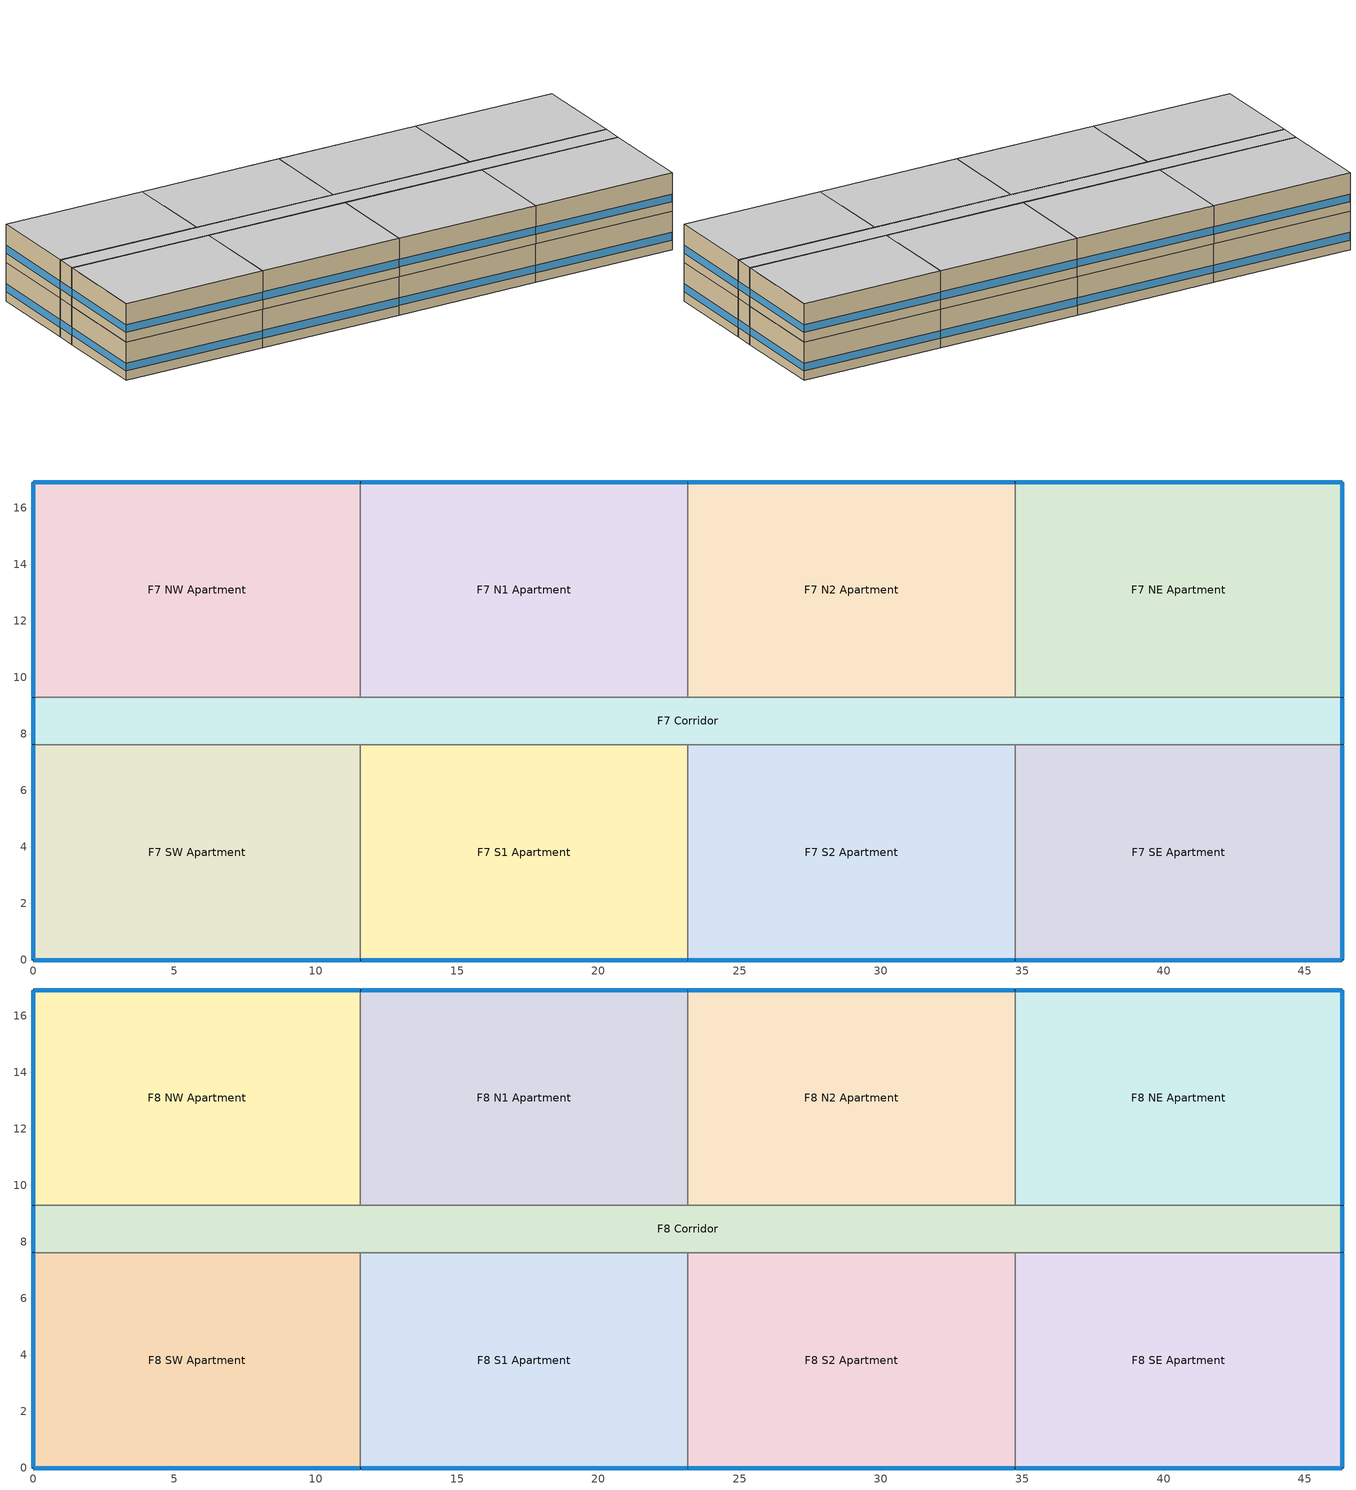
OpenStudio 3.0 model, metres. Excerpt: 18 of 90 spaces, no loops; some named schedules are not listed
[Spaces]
F7 SE Apartment
 floor to F6 SE Apartment: 46.33,7.62 46.33,0 34.75,0 34.75,7.62 z18.29
 wall outside: 34.75,0 46.33,0 46.33,7.62 z18.29:21.33
 wall to F7 S2 Apartment: 34.75,7.62 34.75,0 z18.29:21.33
 wall to F7 Corridor: 46.33,7.62 34.75,7.62 z18.29:21.33
 window: 46.33,0.03 46.33,7.59 / 34.77,0 46.3,0 z19.05:19.66
F7 N2 Apartment
 floor to F6 N2 Apartment: 34.75,16.92 34.75,9.3 23.16,9.3 23.16,16.92 z18.29
 wall outside: 34.75,16.92 23.16,16.92 z18.29:21.33
 wall to F7 Corridor: 23.16,9.3 34.75,9.3 z18.29:21.33
 wall to F7 NE Apartment: 34.75,9.3 34.75,16.92 z18.29:21.33
 wall to F7 N1 Apartment: 23.16,16.92 23.16,9.3 z18.29:21.33
 window: 34.72,16.92 23.19,16.92 z19.05:19.66
F7 NE Apartment
 floor to F6 NE Apartment: 46.33,16.92 46.33,9.3 34.75,9.3 34.75,16.92 z18.29
 wall outside: 46.33,9.3 46.33,16.92 34.75,16.92 z18.29:21.33
 wall to F7 Corridor: 34.75,9.3 46.33,9.3 z18.29:21.33
 window: 46.33,9.32 46.33,16.89 / 46.3,16.92 34.77,16.92 z19.05:19.66
F7 S2 Apartment
 floor to F6 S2 Apartment: 34.75,7.62 34.75,0 23.16,0 23.16,7.62 z18.29
 wall outside: 23.16,0 34.75,0 z18.29:21.33
 wall to F7 Corridor: 34.75,7.62 23.16,7.62 z18.29:21.33
 wall to F7 S1 Apartment: 23.16,7.62 23.16,0 z18.29:21.33
 window: 23.19,0 34.72,0 z19.05:19.66
F7 NW Apartment
 floor to F6 NW Apartment: 11.58,16.92 11.58,9.3 0,9.3 0,16.92 z18.29
 wall outside: 11.58,16.92 0,16.92 0,9.3 z18.29:21.33
 wall to F7 Corridor: 0,9.3 11.58,9.3 z18.29:21.33
 wall to F7 N1 Apartment: 11.58,9.3 11.58,16.92 z18.29:21.33
 window: 11.56,16.92 0.03,16.92 / 0,16.89 0,9.32 z19.05:19.66
F7 N1 Apartment
 floor to F6 N1 Apartment: 23.16,16.92 23.16,9.3 11.58,9.3 11.58,16.92 z18.29
 wall outside: 23.16,16.92 11.58,16.92 z18.29:21.33
 wall to F7 Corridor: 11.58,9.3 23.16,9.3 z18.29:21.33
 window: 23.14,16.92 11.61,16.92 z19.05:19.66
F7 S1 Apartment
 floor to F6 S1 Apartment: 23.16,7.62 23.16,0 11.58,0 11.58,7.62 z18.29
 wall outside: 11.58,0 23.16,0 z18.29:21.33
 wall to F7 Corridor: 23.16,7.62 11.58,7.62 z18.29:21.33
 wall to F7 SW Apartment: 11.58,7.62 11.58,0 z18.29:21.33
 window: 11.61,0 23.14,0 z19.05:19.66
F7 Corridor
 floor to F6 Corridor: 46.33,9.3 46.33,7.62 0,7.62 0,9.3 z18.29
 wall outside: 0,9.3 0,7.62 / 46.33,7.62 46.33,9.3 z18.29:21.33
 wall to F7 SW Apartment: 0,7.62 11.58,7.62 z18.29:21.33
 window: 46.33,7.65 46.33,9.27 / 0,9.27 0,7.65 z19.05:19.68
F7 SW Apartment
 floor to F6 SW Apartment: 11.58,7.62 11.58,0 0,0 0,7.62 z18.29
 wall outside: 0,7.62 0,0 11.58,0 z18.29:21.33
 window: 0.03,0 11.56,0 / 0,7.59 0,0.03 z19.05:19.66
F8 SW Apartment
 floor to F7 SW Apartment: 11.58,7.62 11.58,0 0,0 0,7.62 z21.33
 wall outside: 0,7.62 0,0 11.58,0 z21.33:24.38
 wall to F8 Corridor: 11.58,7.62 0,7.62 z21.33:24.38
 wall to F8 S1 Apartment: 11.58,0 11.58,7.62 z21.33:24.38
 window: 0.03,0 11.56,0 / 0,7.59 0,0.03 z22.1:22.71
 ceiling to F9 SW Apartment: 11.58,0 11.58,7.62 0,7.62 0,0 z24.38
F8 N1 Apartment
 floor to F7 N1 Apartment: 23.16,16.92 23.16,9.3 11.58,9.3 11.58,16.92 z21.33
 wall outside: 23.16,16.92 11.58,16.92 z21.33:24.38
 wall to F8 NW Apartment: 11.58,16.92 11.58,9.3 z21.33:24.38
 wall to F8 Corridor: 11.58,9.3 23.16,9.3 z21.33:24.38
 wall to F8 N2 Apartment: 23.16,9.3 23.16,16.92 z21.33:24.38
 window: 23.14,16.92 11.61,16.92 z22.1:22.71
 ceiling to F9 N1 Apartment: 23.16,9.3 23.16,16.92 11.58,16.92 11.58,9.3 z24.38
F8 N2 Apartment
 floor to F7 N2 Apartment: 34.75,16.92 34.75,9.3 23.16,9.3 23.16,16.92 z21.33
 wall outside: 34.75,16.92 23.16,16.92 z21.33:24.38
 wall to F8 Corridor: 23.16,9.3 34.75,9.3 z21.33:24.38
 wall to F8 NE Apartment: 34.75,9.3 34.75,16.92 z21.33:24.38
 window: 34.72,16.92 23.19,16.92 z22.1:22.71
 ceiling to F9 N2 Apartment: 34.75,9.3 34.75,16.92 23.16,16.92 23.16,9.3 z24.38
F8 Corridor
 floor to F7 Corridor: 46.33,9.3 46.33,7.62 0,7.62 0,9.3 z21.33
 wall outside: 46.33,7.62 46.33,9.3 / 0,9.3 0,7.62 z21.33:24.38
 wall to F8 S1 Apartment: 11.58,7.62 23.16,7.62 z21.33:24.38
 wall to F8 SE Apartment: 34.75,7.62 46.33,7.62 z21.33:24.38
 wall to F8 NE Apartment: 46.33,9.3 34.75,9.3 z21.33:24.38
 wall to F8 NW Apartment: 11.58,9.3 0,9.3 z21.33:24.38
 wall to F8 S2 Apartment: 23.16,7.62 34.75,7.62 z21.33:24.38
 window: 46.33,7.65 46.33,9.27 / 0,9.27 0,7.65 z22.1:22.73
 ceiling to F9 Corridor: 46.33,7.62 46.33,9.3 0,9.3 0,7.62 z24.38
F8 S1 Apartment
 floor to F7 S1 Apartment: 23.16,7.62 23.16,0 11.58,0 11.58,7.62 z21.33
 wall outside: 11.58,0 23.16,0 z21.33:24.38
 wall to F8 S2 Apartment: 23.16,0 23.16,7.62 z21.33:24.38
 window: 11.61,0 23.14,0 z22.1:22.71
 ceiling to F9 S1 Apartment: 23.16,0 23.16,7.62 11.58,7.62 11.58,0 z24.38
F8 S2 Apartment
 floor to F7 S2 Apartment: 34.75,7.62 34.75,0 23.16,0 23.16,7.62 z21.33
 wall outside: 23.16,0 34.75,0 z21.33:24.38
 wall to F8 SE Apartment: 34.75,0 34.75,7.62 z21.33:24.38
 window: 23.19,0 34.72,0 z22.1:22.71
 ceiling to F9 S2 Apartment: 34.75,0 34.75,7.62 23.16,7.62 23.16,0 z24.38
F8 SE Apartment
 floor to F7 SE Apartment: 46.33,7.62 46.33,0 34.75,0 34.75,7.62 z21.33
 wall outside: 34.75,0 46.33,0 46.33,7.62 z21.33:24.38
 window: 46.33,0.03 46.33,7.59 / 34.77,0 46.3,0 z22.1:22.71
 ceiling to F9 SE Apartment: 46.33,0 46.33,7.62 34.75,7.62 34.75,0 z24.38
F8 NW Apartment
 floor to F7 NW Apartment: 11.58,16.92 11.58,9.3 0,9.3 0,16.92 z21.33
 wall outside: 11.58,16.92 0,16.92 0,9.3 z21.33:24.38
 window: 11.56,16.92 0.03,16.92 / 0,16.89 0,9.32 z22.1:22.71
 ceiling to F9 NW Apartment: 11.58,9.3 11.58,16.92 0,16.92 0,9.3 z24.38
F8 NE Apartment
 floor to F7 NE Apartment: 46.33,16.92 46.33,9.3 34.75,9.3 34.75,16.92 z21.33
 wall outside: 46.33,9.3 46.33,16.92 34.75,16.92 z21.33:24.38
 window: 46.33,9.32 46.33,16.89 / 46.3,16.92 34.77,16.92 z22.1:22.71
 ceiling to F9 NE Apartment: 46.33,9.3 46.33,16.92 34.75,16.92 34.75,9.3 z24.38
[Site]
Kuujjuaq AP_QC_CAN: Latitude {deg}=58.1; Longitude {deg}=-68.417; Time Zone {hr}=-5; Elevation {m}=39.9; Terrain=City
[Building]
HighriseApartment-CAN_QC_Kuujjuaq.AP.719060_CWEC2016.epw created: 2020-05-18 23:33:19 +0000: North Axis {deg}=0; Default Construction Set=BTAP-Mass at hdd = 8550.0; Standards Number of Stories=10; Standards Number of Above Ground Stories=10; Standards Building Type=NECB2011_HighriseApartment
[Site:WaterMainsTemperature]
Calculation Method=Correlation; Annual Average Outdoor Air Temperature {C}=-3.825; Maximum Difference In Monthly Average Outdoor Air Temperatures {deltaC}=36
[Site:GroundTemperature:BuildingSurface]
19.527, 19.502, 19.536, 19.598, 20.002, 21.64, 22.225, 22.375, 21.449, 20.121, 19.802, 19.633
[SizingPeriod:DesignDay] Barometric Pressure {Pa}=100847; Sky Clearness=0; Rain Indicator=0; Snow Indicator=0; Day of Month=21; Daylight Saving Time Indicator=0; Humidity Indicating Type=Wetbulb; Dry-Bulb Temperature Range Modifier Type=DefaultMultipliers
Name | Maximum Dry-Bulb Temperature {C} | Daily Dry-Bulb Temperature Range {deltaC} | Humidity Indicating Conditions at Maximum Dry-Bulb | Wind Speed {m/s} | Wind Direction {deg} | Month | Day Type | Solar Model Indicator | ASHRAE Taub | ASHRAE Taud
Kuujjuaq AP Ann Clg .4% Condns DB=>MWB | 24.1 | 10.3 | 16.2 | 4 | 210 | 7 | SummerDesignDay | ASHRAETau | 0.364 | 2.418
Kuujjuaq AP Ann Htg 99.6% Condns DB | -36.2 | 0 | -36.2 | 2.2 | 220 | 1 | WinterDesignDay | ASHRAEClearSky
[Material:NoMass] Roughness=Smooth; Thermal Absorptance=0.9; Solar Absorptance=0.7
Name | Thermal Resistance {m2-K/W} | Visible Absorptance
Typical Carpet Pad; Typical Carpet Pad 1 | 0.21648 | 0.8
Typical Insulation 1 | 6.78179 | 0.7
Typical Insulation 2 | 5.19354 | 0.7
Typical Insulation 3 | 7.04224 | 0.7
Typical Carpet Pad 2 | 2.57255 | 0.8
Typical Carpet Pad 3; Typical Carpet Pad 4 | 4.69593 | 0.8
Typical Insulation 4 | 0.624982 | 0.7
Typical Insulation 5 | 0.625 | 0.7
[Material]
Name | Roughness | Thickness {m} | Conductivity {W/m-K} | Density {kg/m3} | Specific Heat {J/kg-K} | Thermal Absorptance | Solar Absorptance | Visible Absorptance
G05 25mm wood | MediumSmooth | 0.0254 | 0.15 | 608 | 1630 | 0.9 | 0.5 | 0.5
100mm Normalweight concrete floor 1 | MediumSmooth | 0.1016 | 2.31 | 2322 | 832
G01 13mm gypsum board 1 | Smooth | 0.0127 | 0.16 | 800 | 1090 | 0.9 | 0.7 | 0.5
4 in. Normalweight Concrete Floor 1 | MediumRough | 0.1016 | 2.31 | 2322 | 832 | 0.9 | 0.7 | 0.7
1IN Stucco 1 | Smooth | 0.0253 | 0.6918 | 1858 | 837 | 0.9 | 0.7 | 0.92
8IN CONCRETE HW RefBldg 1 | Rough | 0.2032 | 1.311 | 2240 | 836.8 | 0.9 | 0.7 | 0.7
1/2IN Gypsum 1 | Smooth | 0.0127 | 0.16 | 784.9 | 830 | 0.9 | 0.4 | 0.4
Metal Roof Surface 1; F08 Metal surface 1 | Smooth | 0.0008 | 45.28 | 7824 | 500 | 0.9 | 0.7 | 0.7
6 in. Normalweight Concrete Floor 1; 6 in. Normalweight Concrete Floor 2; 6 in. Normalweight Concrete Floor 3 | MediumRough | 0.1524 | 2.31 | 2322 | 832 | 0.9 | 0.7 | 0.7
[Construction]
BTAP-Int-Partition; BTAP-Int-Door: G05 25mm wood
BTAP-Int-Floor: 100mm Normalweight concrete floor 1, Typical Carpet Pad
BTAP-Int-Wall: G01 13mm gypsum board 1, G01 13mm gypsum board 1
BTAP-Int-Ceiling: Typical Carpet Pad, 100mm Normalweight concrete floor 1
BTAP-Int-Window: SimpleGlazing
BTAP-Ext-Floor-Mass:U-0.142: Typical Insulation 1, 4 in. Normalweight Concrete Floor 1, Typical Carpet Pad 1
BTAP-Ext-Wall-Mass:U-0.183: 1IN Stucco 1, 8IN CONCRETE HW RefBldg 1, Typical Insulation 2, 1/2IN Gypsum 1
BTAP-Ext-Roof-Metal:U-0.142: Metal Roof Surface 1, Typical Insulation 3
BTAP-Grnd-Floor-Mass:U-0.379: 6 in. Normalweight Concrete Floor 1, Typical Carpet Pad 2
BTAP-Grnd-Wall-Mass:U-0.21: 6 in. Normalweight Concrete Floor 2, Typical Carpet Pad 3
BTAP-Grnd-Roof-Mass:U-0.21: 6 in. Normalweight Concrete Floor 3, Typical Carpet Pad 4
BTAP-Ext-FixedWindow:U=0.160 SHGC=0.600; BTAP-Ext-GlassDoors:U=0.160 SHGC=0.600; BTAP-Ext-Skylights:U=0.160 SHGC=0.600; BTAP-Ext-DaylightDomes:U=0.160 SHGC=0.600; BTAP-Ext-DaylightDiffuser:U=0.160 SHGC=0.600: SimpleGlazing:U=0.160 SHGC=0.600
BTAP-Ext-Door:U-1.6: F08 Metal surface 1, Typical Insulation 4
BTAP-Ext-OverHeadDoor:U-1.6: Typical Insulation 5
[DefaultConstructionSet]
BTAP-Mass at hdd = 8550.0: Default Exterior Surface Constructions=BTAP-Mass at hdd = 8550.0; Default Interior Surface Constructions=Default Surface Constructions 2; Default Ground Contact Surface Constructions=BTAP-Mass at hdd = 8550.0 1; Default Exterior SubSurface Constructions=BTAP-Mass at hdd = 8550.0; Default Interior SubSurface Constructions=Default Sub Surface Constructions 2; Interior Partition Construction=BTAP-Int-Partition
[DefaultSurfaceConstructions]
Name | Floor Construction | Wall Construction | Roof Ceiling Construction
Default Surface Constructions 2 | BTAP-Int-Floor | BTAP-Int-Wall | BTAP-Int-Ceiling
BTAP-Mass at hdd = 8550.0 | BTAP-Ext-Floor-Mass:U-0.142 | BTAP-Ext-Wall-Mass:U-0.183 | BTAP-Ext-Roof-Metal:U-0.142
BTAP-Mass at hdd = 8550.0 1 | BTAP-Grnd-Floor-Mass:U-0.379 | BTAP-Grnd-Wall-Mass:U-0.21 | BTAP-Grnd-Roof-Mass:U-0.21
[DefaultSubSurfaceConstructions]
Name | Fixed Window Construction | Operable Window Construction | Door Construction | Glass Door Construction | Overhead Door Construction | Skylight Construction | Tubular Daylight Dome Construction | Tubular Daylight Diffuser Construction
Default Sub Surface Constructions 2 | BTAP-Int-Window | BTAP-Int-Window | BTAP-Int-Door
BTAP-Mass at hdd = 8550.0 | BTAP-Ext-FixedWindow:U=0.160 SHGC=0.600 | BTAP-Ext-FixedWindow:U=0.160 SHGC=0.600 | BTAP-Ext-Door:U-1.6 | BTAP-Ext-GlassDoors:U=0.160 SHGC=0.600 | BTAP-Ext-OverHeadDoor:U-1.6 | BTAP-Ext-Skylights:U=0.160 SHGC=0.600 | BTAP-Ext-DaylightDomes:U=0.160 SHGC=0.600 | BTAP-Ext-DaylightDiffuser:U=0.160 SHGC=0.600
[WindowMaterial:SimpleGlazingSystem] Solar Heat Gain Coefficient=0.6; Visible Transmittance=0.21
Name | U-Factor {W/m2-K}
SimpleGlazing | 2.2
SimpleGlazing:U=0.160 SHGC=0.600 | 1.6
[Space] Part of Total Floor Area=Yes
Name | Space Type | Building Story | Thermal Zone
F8 SE Apartment | Space Function Dwelling Unit(s) | Building Story 8 | Sp-F8 SE Apartment Sys-1 Flr-9 Sch-G HPlcmt-south ZN
F8 SW Apartment | Space Function Dwelling Unit(s) | Building Story 8 | Sp-F8 SW Apartment Sys-1 Flr-9 Sch-G HPlcmt-south ZN
F7 S1 Apartment | Space Function Dwelling Unit(s) | Building Story 7 | Sp-F7 S1 Apartment Sys-1 Flr-8 Sch-G HPlcmt-south ZN
F7 SE Apartment | Space Function Dwelling Unit(s) | Building Story 7 | Sp-F7 SE Apartment Sys-1 Flr-8 Sch-G HPlcmt-south ZN
F7 NW Apartment | Space Function Dwelling Unit(s) | Building Story 7 | Sp-F7 NW Apartment Sys-1 Flr-8 Sch-G HPlcmt-north ZN
F7 N2 Apartment | Space Function Dwelling Unit(s) | Building Story 7 | Sp-F7 N2 Apartment Sys-1 Flr-8 Sch-G HPlcmt-north ZN
F7 SW Apartment | Space Function Dwelling Unit(s) | Building Story 7 | Sp-F7 SW Apartment Sys-1 Flr-8 Sch-G HPlcmt-south ZN
F8 N1 Apartment | Space Function Dwelling Unit(s) | Building Story 8 | Sp-F8 N1 Apartment Sys-1 Flr-9 Sch-G HPlcmt-north ZN
F7 NE Apartment | Space Function Dwelling Unit(s) | Building Story 7 | Sp-F7 NE Apartment Sys-1 Flr-8 Sch-G HPlcmt-north ZN
F8 N2 Apartment | Space Function Dwelling Unit(s) | Building Story 8 | Sp-F8 N2 Apartment Sys-1 Flr-9 Sch-G HPlcmt-north ZN
F7 S2 Apartment | Space Function Dwelling Unit(s) | Building Story 7 | Sp-F7 S2 Apartment Sys-1 Flr-8 Sch-G HPlcmt-south ZN
F8 NE Apartment | Space Function Dwelling Unit(s) | Building Story 8 | Sp-F8 NE Apartment Sys-1 Flr-9 Sch-G HPlcmt-north ZN
F8 Corridor | Space Function Corr. < 2.4m wide-sch-G | Building Story 8 | Sp-F8 Corridor Sys-1 Flr-9 Sch-G HPlcmt-east ZN
F8 S1 Apartment | Space Function Dwelling Unit(s) | Building Story 8 | Sp-F8 S1 Apartment Sys-1 Flr-9 Sch-G HPlcmt-south ZN
F7 N1 Apartment | Space Function Dwelling Unit(s) | Building Story 7 | Sp-F7 N1 Apartment Sys-1 Flr-8 Sch-G HPlcmt-north ZN
F8 NW Apartment | Space Function Dwelling Unit(s) | Building Story 8 | Sp-F8 NW Apartment Sys-1 Flr-9 Sch-G HPlcmt-north ZN
F8 S2 Apartment | Space Function Dwelling Unit(s) | Building Story 8 | Sp-F8 S2 Apartment Sys-1 Flr-9 Sch-G HPlcmt-south ZN
F7 Corridor | Space Function Corr. < 2.4m wide-sch-G | Building Story 7 | Sp-F7 Corridor Sys-1 Flr-8 Sch-G HPlcmt-east ZN
[BuildingStory]
Name | Nominal Z Coordinate {m}
Building Story 7 | 18.2871
Building Story 8 | 21.3349
[SpaceType] Standards Building Type=Space Function
Name | Default Schedule Set | Design Specification Outdoor Air Object | Standards Space Type
Space Function Corr. < 2.4m wide-sch-G | Space Function Corr. < 2.4m wide-sch-G Schedule Set | Space Function Corr. < 2.4m wide-sch-G Ventilation | Corr. < 2.4m wide-sch-G
Space Function Dwelling Unit(s) | Space Function Dwelling Unit(s) Schedule Set | Space Function Dwelling Unit(s) Ventilation | Dwelling Unit(s)
[ThermostatSetpoint:DualSetpoint] Heating Setpoint Temperature Schedule=NECB-G-Thermostat Setpoint-Heating; Cooling Setpoint Temperature Schedule=NECB-G-Thermostat Setpoint-Cooling
Space Function Dwelling Unit(s) Thermostat 135; Space Function Dwelling Unit(s) Thermostat 136; Space Function Dwelling Unit(s) Thermostat 137; Space Function Dwelling Unit(s) Thermostat 138; Space Function Corr. < 2.4m wide-sch-G Thermostat 18; Space Function Dwelling Unit(s) Thermostat 139; Space Function Dwelling Unit(s) Thermostat 140; Space Function Dwelling Unit(s) Thermostat 141; Space Function Dwelling Unit(s) Thermostat 142; Space Function Dwelling Unit(s) Thermostat 143; Space Function Dwelling Unit(s) Thermostat 144; Space Function Dwelling Unit(s) Thermostat 145; Space Function Dwelling Unit(s) Thermostat 146; Space Function Corr. < 2.4m wide-sch-G Thermostat 19; Space Function Dwelling Unit(s) Thermostat 147; Space Function Dwelling Unit(s) Thermostat 148; Space Function Dwelling Unit(s) Thermostat 149; Space Function Dwelling Unit(s) Thermostat 150
[SpaceInfiltration:DesignFlowRate] Schedule=Always On Discrete; Design Flow Rate Calculation Method=Flow/ExteriorArea; Flow per Exterior Surface Area {m3/s-m2}=0.00025; Constant Term Coefficient=0; Temperature Term Coefficient=0; Velocity Term Coefficient=0.224; Velocity Squared Term Coefficient=0
Name | Space or SpaceType
F7 Corridor Infiltration | F7 Corridor
F7 N1 Apartment Infiltration | F7 N1 Apartment
F7 N2 Apartment Infiltration | F7 N2 Apartment
F7 NE Apartment Infiltration | F7 NE Apartment
F7 NW Apartment Infiltration | F7 NW Apartment
F7 S1 Apartment Infiltration | F7 S1 Apartment
F7 S2 Apartment Infiltration | F7 S2 Apartment
F7 SE Apartment Infiltration | F7 SE Apartment
F7 SW Apartment Infiltration | F7 SW Apartment
F8 Corridor Infiltration | F8 Corridor
F8 N1 Apartment Infiltration | F8 N1 Apartment
F8 N2 Apartment Infiltration | F8 N2 Apartment
F8 NE Apartment Infiltration | F8 NE Apartment
F8 NW Apartment Infiltration | F8 NW Apartment
F8 S1 Apartment Infiltration | F8 S1 Apartment
F8 S2 Apartment Infiltration | F8 S2 Apartment
F8 SE Apartment Infiltration | F8 SE Apartment
F8 SW Apartment Infiltration | F8 SW Apartment
[ThermalZone] Use Ideal Air Loads=No
Name | Thermostat
Sp-F7 N1 Apartment Sys-1 Flr-8 Sch-G HPlcmt-north ZN | Space Function Dwelling Unit(s) Thermostat 135
Sp-F7 N2 Apartment Sys-1 Flr-8 Sch-G HPlcmt-north ZN | Space Function Dwelling Unit(s) Thermostat 136
Sp-F7 NE Apartment Sys-1 Flr-8 Sch-G HPlcmt-north ZN | Space Function Dwelling Unit(s) Thermostat 137
Sp-F7 NW Apartment Sys-1 Flr-8 Sch-G HPlcmt-north ZN | Space Function Dwelling Unit(s) Thermostat 138
Sp-F7 Corridor Sys-1 Flr-8 Sch-G HPlcmt-east ZN | Space Function Corr. < 2.4m wide-sch-G Thermostat 18
Sp-F7 S1 Apartment Sys-1 Flr-8 Sch-G HPlcmt-south ZN | Space Function Dwelling Unit(s) Thermostat 139
Sp-F7 S2 Apartment Sys-1 Flr-8 Sch-G HPlcmt-south ZN | Space Function Dwelling Unit(s) Thermostat 140
Sp-F7 SE Apartment Sys-1 Flr-8 Sch-G HPlcmt-south ZN | Space Function Dwelling Unit(s) Thermostat 141
Sp-F7 SW Apartment Sys-1 Flr-8 Sch-G HPlcmt-south ZN | Space Function Dwelling Unit(s) Thermostat 142
Sp-F8 N1 Apartment Sys-1 Flr-9 Sch-G HPlcmt-north ZN | Space Function Dwelling Unit(s) Thermostat 143
Sp-F8 N2 Apartment Sys-1 Flr-9 Sch-G HPlcmt-north ZN | Space Function Dwelling Unit(s) Thermostat 144
Sp-F8 NE Apartment Sys-1 Flr-9 Sch-G HPlcmt-north ZN | Space Function Dwelling Unit(s) Thermostat 145
Sp-F8 NW Apartment Sys-1 Flr-9 Sch-G HPlcmt-north ZN | Space Function Dwelling Unit(s) Thermostat 146
Sp-F8 Corridor Sys-1 Flr-9 Sch-G HPlcmt-east ZN | Space Function Corr. < 2.4m wide-sch-G Thermostat 19
Sp-F8 S1 Apartment Sys-1 Flr-9 Sch-G HPlcmt-south ZN | Space Function Dwelling Unit(s) Thermostat 147
Sp-F8 S2 Apartment Sys-1 Flr-9 Sch-G HPlcmt-south ZN | Space Function Dwelling Unit(s) Thermostat 148
Sp-F8 SE Apartment Sys-1 Flr-9 Sch-G HPlcmt-south ZN | Space Function Dwelling Unit(s) Thermostat 149
Sp-F8 SW Apartment Sys-1 Flr-9 Sch-G HPlcmt-south ZN | Space Function Dwelling Unit(s) Thermostat 150
